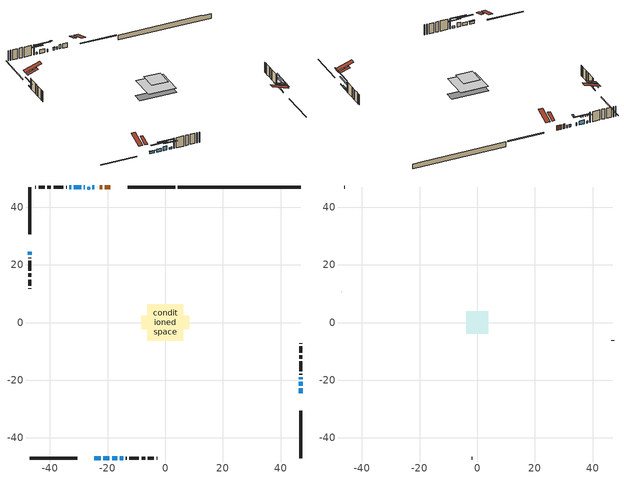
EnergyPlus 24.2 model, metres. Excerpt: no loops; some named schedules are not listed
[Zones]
conditioned space
 floor outside (Floor1 construction): -2.38,-2.38 -2.38,2.38 2.38,2.38 2.38,-2.38 z0.61
 floor adiabatic (AdiabaticFloorConstruction): -6.29,-6.29 -6.29,6.29 6.29,6.29 6.29,-6.29 z3.05
 floor foundation (Slab1 construction): -8.4,-2.27 -8.4,2.27 8.4,2.27 8.4,-2.27 z-1.68
 wall outside (RimJoist1 construction): 3.41,47.01 -13.01,47.01 / -47.01,-47.01 -30.59,-47.01 / -47.01,47.01 -47.01,30.59 / 47.01,-47.01 47.01,-30.59 z0.61:0.91
 wall outside (AdiabaticWallConstruction 1): -19.02,47.01 -20.9,47.01 / -21.83,47.01 -22.64,47.01 z0.61:2.64
 wall outside (AdiabaticWallConstruction): -23.57,47.01 -23.66,47.01 / -27.89,47.01 -28.21,47.01 z0.61:1.83; -24.59,47.01 -25.25,47.01 / 47.01,-19.65 47.01,-18.99 / -32.58,47.01 -33.25,47.01 z0.61:1.55; -24.58,-47.01 -22.4,-47.01 z0.61:1.7; -47.01,24.58 -47.01,23.44 z0.61:0.97; 47.01,-24.58 47.01,-22.85 z0.61:0.99; 47.01,-21.93 47.01,-20.58 z0.61:1.75; -29.14,47.01 -31.66,47.01 z0.61:2.36; -21.47,-47.01 -19.39,-47.01 z0.61:2.13; -18.46,-47.01 -16.68,-47.01 z0.61:2.64; -15.75,-47.01 -14.58,-47.01 z0.61:1.53
 wall outside (Wall1 construction): -34.18,47.01 -34.4,47.01 / -13.66,-47.01 -13.43,-47.01 / -47.01,22.51 -47.01,22.28 / 47.01,-18.06 47.01,-17.84 z0.61:5.49
 wall outside (Wall2 construction): -35.33,47.01 -38.72,47.01 / -12.5,-47.01 -9.11,-47.01 / -47.01,21.36 -47.01,17.96 / 47.01,-16.91 47.01,-13.51 z0.61:5.49
 wall outside (Wall3 construction): -39.65,47.01 -40.86,47.01 / -8.18,-47.01 -6.97,-47.01 / -47.01,17.03 -47.01,15.82 / 47.01,-12.59 47.01,-11.37 z0.61:5.49
 wall outside (Wall4 construction): -41.79,47.01 -43.92,47.01 / -6.04,-47.01 -3.91,-47.01 / -47.01,14.89 -47.01,12.77 / 47.01,-10.44 47.01,-8.32 z0.61:5.49
 wall outside (Wall5 construction): -44.85,47.01 -45.05,47.01 / -2.98,-47.01 -2.78,-47.01 / -47.01,11.84 -47.01,11.64 / 47.01,-7.39 47.01,-7.19 z0.61:5.49
 wall foundation (FoundationWall1 construction): 4.34,47.01,-1.68 4.34,47.01,0.61 42.74,47.01,0.61 42.74,47.01,0.46 47.01,47.01,0.46 47.01,47.01,-1.68
 window (WindowConstruction 10): -23.57,47.01 -23.66,47.01 z0.61:1.83
 window (WindowConstruction 7): -24.59,47.01 -25.25,47.01 z0.61:1.55
 window (WindowConstruction 8): -24.58,-47.01 -22.4,-47.01 z0.61:1.7
 window (WindowConstruction 9): -47.01,24.58 -47.01,23.44 z0.61:0.97
 window (WindowConstruction 12): 47.01,-24.58 47.01,-22.85 z0.61:0.99
 window (WindowConstruction 11): -27.9,47.01 -28.21,47.01 z0.61:1.83
 window (WindowConstruction): 47.01,-21.93 47.01,-20.58 z0.61:1.75
 window (WindowConstruction 1): -29.14,47.01 -31.66,47.01 z0.61:2.36
 window (WindowConstruction 2): -21.47,-47.01 -19.39,-47.01 z0.61:2.13
 window (WindowConstruction 3): -18.46,-47.01 -16.68,-47.01 z0.61:2.64
 window (WindowConstruction 4): -15.75,-47.01 -14.58,-47.01 z0.61:1.52
 window (WindowConstruction 5): 47.01,-19.65 47.01,-18.99 z0.61:1.55
 window (WindowConstruction 6): -32.59,47.01 -33.25,47.01 z0.61:1.55
 door (Door): -19.02,47.01 -20.9,47.01 z0.61:2.64
 door (Door 1): -21.83,47.01 -22.64,47.01 z0.61:2.64
 ceiling adiabatic (AdiabaticFloorConstruction): 6.29,-6.29 6.29,6.29 -6.29,6.29 -6.29,-6.29 z3.05
 roof outside (Roof2 construction): -18.09,47.01,5.49 -18.09,42.24,7.08 -16.83,42.24,7.08 -16.83,47.01,5.49; -25.51,-47.01,5.49 -25.51,-42.24,7.08 -26.77,-42.24,7.08 -26.77,-47.01,5.49; -47.01,25.51,5.49 -42.24,25.51,7.08 -42.24,26.77,7.08 -47.01,26.77,5.49; 47.01,-25.51,5.49 42.24,-25.51,7.08 42.24,-26.77,7.08 47.01,-26.77,5.49
 roof outside (AdiabaticRoofConstruction): -26.97,47.01,5.49 -26.97,46.26,5.74 -26.18,46.26,5.74 -26.18,47.01,5.49
 skylight (SkylightConstruction): -26.97,47.01,5.49 -26.97,46.26,5.74 -26.18,46.26,5.74 -26.18,47.01,5.49
attic - vented
 floor to conditioned space (Floor2 construction Reversed): -3.82,-3.82 -3.82,3.82 3.82,3.82 3.82,-3.82 z5.49
 wall outside (Wall6 construction): -45.98,47.01 -46.08,47.01 / -1.85,-47.01 -1.75,-47.01 / -47.01,10.71 -47.01,10.61 / 47.01,-6.26 47.01,-6.16 z0.61:5.49
 roof outside (Roof1 construction): -15.91,47.01,5.49 -15.91,39.56,7.97 -13.94,39.56,7.97 -13.94,47.01,5.49; -27.69,-47.01,5.49 -27.69,-39.56,7.97 -29.66,-39.56,7.97 -29.66,-47.01,5.49; -47.01,27.69,5.49 -39.56,27.69,7.97 -39.56,29.66,7.97 -47.01,29.66,5.49; 47.01,-27.69,5.49 39.56,-27.69,7.97 39.56,-29.66,7.97 47.01,-29.66,5.49
shading: -25.45,47.01 -24.39,47.01 -24.39,47.42 -25.45,47.42 z1.75; -22.2,-47.01 -24.78,-47.01 -24.78,-47.42 -22.2,-47.42 z1.9; -47.01,20.8 -47.01,27.22 -47.42,27.22 -47.42,20.8 z3.61; 47.01,-17.77 47.01,-29.66 47.42,-29.66 47.42,-17.77 z6.07; 47.01,-17.94 47.01,-24.57 47.42,-24.57 47.42,-17.94 z4.39; -34.3,47.01 -26.5,47.01 -26.5,47.42 -34.3,47.42 z5; -16.75,-47.01 -24.11,-47.01 -24.11,-47.42 -16.75,-47.42 z4.77; -14.04,-47.01 -21.1,-47.01 -21.1,-47.42 -14.04,-47.42 z5.28; -11.95,-47.01 -18.39,-47.01 -18.39,-47.42 -11.95,-47.42 z4.16; 47.01,-18.79 47.01,-19.85 47.42,-19.85 47.42,-18.79 z1.75; -35.89,47.01 -29.95,47.01 -29.95,47.42 -35.89,47.42 z4.19
[Building]
Building 1: Terrain=Suburbs
[Site:Location]
Edmonton Intl AP_AB: Latitude {deg}=53.31; Longitude {deg}=-113.58; Time Zone {hr}=-7; Elevation {m}=723; Keep Site Location Information=Yes
[Site:GroundTemperature:Shallow]
-1.56185, -3.61833, -3.78302, -2.80711, 1.11059, 5.01004, 8.39065, 10.5322, 10.7141, 8.97234, 5.67794, 1.89811
[Site:WaterMainsTemperature]
Calculation Method=Schedule; Temperature Schedule=mains temperature schedule
[Material] Roughness=Rough; Thermal Absorptance=0.9
Name | Thickness {m} | Conductivity {W/m-K} | Density {kg/m3} | Specific Heat {J/kg-K} | Solar Absorptance | Visible Absorptance
asphalt or fiberglass shingles | 0.00635 | 0.162714 | 1121.4 | 1465.45 | 0.4 | 0.4
asphalt or fiberglass shingles 1 | 0.00635 | 0.162714 | 1121.4 | 1465.45 | 0.7 | 0.7
ceiling loosefill ins | 0.169333 | 0.0480833 | 16.02 | 1046.75 | 0.7 | 0.7
ceiling stud and cavity | 0.1397 | 0.0773267 | 65.682 | 1177.47 | 0.7 | 0.7
concrete 4.0 in. | 0.1016 | 1.803125 | 2242.8 | 837.4 | 0.7 | 0.7
concrete 8.0 in. | 0.2032 | 1.803125 | 2242.8 | 837.4 | 0.7 | 0.7
door material | 0.04445 | 0.053851 | 512.64 | 1214.23 | 0.7 | 0.7
exterior vertical ins | 0.0453037 | 0.029427 | 32.04 | 1214.23 | 0.7 | 0.7
floor covering | 0.0127 | 0.0433444 | 54.468 | 1339.84 | 0.6 | 0.6
floor rigid ins | 0.051816 | 0.029427 | 32.04 | 1214.23 | 0.7 | 0.7
floor rigid ins 1; roof rigid ins; wall rigid ins | 0.512978 | 0.029427 | 32.04 | 1214.23 | 0.7 | 0.7
floor stud and cavity | 0.1397 | 0.264285 | 92.3553 | 1139.71 | 0.7 | 0.7
floor stud and cavity 1 | 0.1397 | 1.75129 | 37.0049 | 1207.88 | 0.7 | 0.7
furniture material conditioned space 1 | 0.1524 | 0.115458 | 640.8 | 1214.23 | 0.6 | 0.6
gypsum board | 0.0127 | 0.160291 | 801 | 837.4 | 0.6 | 0.6
gypsum board 1 | 0.0127 | 0.160291 | 801 | 837.4 | 0.7 | 0.7
osb sheathing 0.5 in. | 0.0127 | 0.115458 | 512.64 | 1214.23 | 0.7 | 0.7
osb sheathing 0.75 in. | 0.01905 | 0.115458 | 512.64 | 1214.23 | 0.7 | 0.7
osb sheathing 2.0 in. | 0.0508 | 0.115458 | 512.64 | 1214.23 | 0.7 | 0.7
rim joist stud and cavity | 0.0508 | 0.0296634 | 125.044 | 1163.47 | 0.6 | 0.6
roof stud and cavity | 0.2032 | 0.116946 | 78.34581 | 1123.46 | 0.7 | 0.7
roof stud and cavity 1 | 0.18415 | 1.78685 | 37.0049 | 1207.88 | 0.6 | 0.6
wall stud and cavity | 0.1397 | 0.105644 | 139.0536 | 1170.24 | 0.7 | 0.7
wall stud and cavity 1 | 0.1397 | 0.0940029 | 139.0536 | 1170.24 | 0.7 | 0.7
wall stud and cavity 2 | 0.1397 | 0.108091 | 139.0536 | 1170.24 | 0.7 | 0.7
wall stud and cavity 3 | 0.1397 | 0.0955885 | 139.0536 | 1170.24 | 0.7 | 0.7
wall stud and cavity 4 | 0.1397 | 0.0889444 | 139.0536 | 1170.24 | 0.7 | 0.7
wall stud and cavity 5 | 0.0889 | 6.1454 | 50.32683 | 1063.81 | 0.6 | 0.6
wall stud and cavity 6 | 0.0889 | 0.380278 | 52.3479 | 1209.89 | 0.7 | 0.7
wall stud and cavity 7 | 0.0889 | 0.391764 | 83.0341 | 1211.67 | 0.7 | 0.7
wood siding | 0.0254 | 0.102417 | 544.68 | 1172.36 | 0.4 | 0.4
wood siding 1 | 0.00254 | 0.102417 | 544.68 | 1172.36 | 0.4 | 0.4
wood siding 2; wood siding 3; wood siding 4 | 0.0254 | 0.102417 | 544.68 | 1172.36 | 0.7 | 0.7
[WindowMaterial:SimpleGlazingSystem]
Name | U-Factor {W/m2-K} | Solar Heat Gain Coefficient
SkylightMaterial | 3.62941 | 0.6903
WindowMaterial | 3.276206 | 0.6
WindowMaterial 1 | 3.28075 | 0.66
WindowMaterial 10 | 3.33071 | 0.5
WindowMaterial 11 | 3.24668 | 0.42
WindowMaterial 2 | 3.29721 | 0.69
WindowMaterial 3 | 2.90827 | 0.6
WindowMaterial 4 | 3.273367 | 0.57
WindowMaterial 5 | 3.26428 | 0.52
WindowMaterial 6 | 3.30573 | 0.62
WindowMaterial 7 | 3.2745 | 0.58
WindowMaterial 8 | 3.31538 | 0.55
WindowMaterial 9 | 3.273367 | 0.4
[Construction]
AdiabaticFloorConstruction: floor stud and cavity 1, floor rigid ins 1, osb sheathing 0.75 in., floor covering
AdiabaticRoofConstruction: asphalt or fiberglass shingles 1, roof rigid ins, osb sheathing 0.75 in., roof stud and cavity 1
AdiabaticWallConstruction: wood siding 3, wall rigid ins, wall stud and cavity 6, gypsum board
AdiabaticWallConstruction 1: wood siding 4, wall rigid ins, wall stud and cavity 6, gypsum board
Door; Door 1: door material
Floor1 construction: floor stud and cavity, floor rigid ins, osb sheathing 0.75 in., floor covering
Floor2 construction Reversed: gypsum board, ceiling stud and cavity, ceiling loosefill ins
FoundationWall1 construction: concrete 8.0 in., gypsum board 1
furniture construction conditioned space 1: furniture material conditioned space 1
PartitionWallConstruction: gypsum board, wall stud and cavity 7, gypsum board
RimJoist1 construction: wood siding 2, osb sheathing 2.0 in., rim joist stud and cavity
Roof1 construction: asphalt or fiberglass shingles
Roof2 construction: asphalt or fiberglass shingles, osb sheathing 0.75 in., roof stud and cavity, gypsum board
SkylightConstruction: SkylightMaterial
Slab1 construction: concrete 4.0 in.
Wall1 construction: wood siding, osb sheathing 0.5 in., wall stud and cavity, gypsum board
Wall2 construction: wood siding, osb sheathing 0.5 in., wall stud and cavity 1, gypsum board
Wall3 construction: wood siding, osb sheathing 0.5 in., wall stud and cavity 2, gypsum board
Wall4 construction: wood siding, osb sheathing 0.5 in., wall stud and cavity 3, gypsum board
Wall5 construction: wood siding, osb sheathing 0.5 in., wall stud and cavity 4, gypsum board
Wall6 construction: wood siding 1, wall stud and cavity 5
WindowConstruction: WindowMaterial
WindowConstruction 1: WindowMaterial 1
WindowConstruction 10: WindowMaterial 9
WindowConstruction 11: WindowMaterial 10
WindowConstruction 12: WindowMaterial 11
WindowConstruction 2: WindowMaterial 2
WindowConstruction 3: WindowMaterial 3
WindowConstruction 4: WindowMaterial 4
WindowConstruction 5: WindowMaterial 5
WindowConstruction 6; WindowConstruction 7: WindowMaterial 6
WindowConstruction 8: WindowMaterial 7
WindowConstruction 9: WindowMaterial 8
[Zone] Multiplier=1; Part of Total Floor Area=Yes
Name | Volume {m3}
attic - vented | 23.5942
conditioned space | 602.6
[Space]
Name | Zone | Volume {m3}
attic - vented 1 | attic - vented | 23.5942
conditioned space 1 | conditioned space | 602.6
[ZoneInfiltration:EffectiveLeakageArea]
infil attic - vented 1: Zone or Space=attic - vented 1; Schedule=Always On Discrete; Effective Air Leakage Area {cm2}=2035.48; Stack Coefficient=0.000511833; Wind Coefficient=1.52857e-05
[ZoneMixing]
whole house fan mix: Zone or Space=attic - vented; Schedule=Always On Continuous; Design Flow Rate Calculation Method=Flow/Zone; Design Flow Rate {m3/s}=0; Source Zone or Space=conditioned space
[SurfaceProperty:ExposedFoundationPerimeter]
Slab1: Exposed Perimeter Calculation Method=TotalExposedPerimeter; Total Exposed Perimeter {m}=42.671
[InternalMass] Zone or ZoneList=conditioned space; Space or SpaceList=conditioned space 1
Name | Construction | Surface Area {m2}
furniture mass conditioned space 1 | furniture construction conditioned space 1 | 102.932
partition wall mass | PartitionWallConstruction | 257.33
[Lights]
interior lighting: Zone or ZoneList or Space or SpaceList=conditioned space 1; Schedule=interior lighting schedule; Design Level Calculation Method=LightingLevel; Lighting Level {W}=343.2; Return Air Fraction=0; Fraction Radiant=0.6; Fraction Visible=0.2; Fraction Replaceable=1
[People]
occupants: Zone or ZoneList or Space or SpaceList=conditioned space 1; Number of People Schedule=occupants schedule; Number of People Calculation Method=People; Number of People=3; Fraction Radiant=0.314171; Sensible Heat Fraction=0.56303; Activity Level Schedule=occupants activity schedule; Carbon Dioxide Generation Rate {m3/s-W}=0; Enable ASHRAE 55 Comfort Warnings=No; Mean Radiant Temperature Calculation Type=EnclosureAveraged
[ElectricEquipment] Zone or ZoneList or Space or SpaceList=conditioned space 1; Design Level Calculation Method=EquipmentLevel
Name | Schedule | Design Level {W} | Fraction Latent | Fraction Radiant | Fraction Lost
clothes dryer | clothes dryer schedule | 140.772 | 0.015 | 0.081 | 0.85
clothes washer | clothes washer schedule | 32.1985 | 0.03 | 0.162 | 0.7
cooking range | cooking range schedule | 215.147 | 0.08 | 0.432 | 0.2
dishwasher | dishwasher schedule | 66.8632 | 0.3 | 0.18 | 0.4
fridge | fridge schedule | 72.9452 | 0 | 0.6 | 0
mech vent bath fan 0 | mech vent bath fan 0 schedule | 50.2 | 0 | 0 | 1
mech vent bath fan 1 | mech vent bath fan 1 schedule | 50.2 | 0 | 0 | 1
mech vent house fan | mech vent house fan schedule | 0 | 0 | 0 | 1
mech vent house fan cfis | mech vent house fan cfis schedule | 0 | 0 | 0 | 0
mech vent range fan 0 | mech vent range fan 0 schedule | 57 | 0 | 0 | 1
misc plug loads | misc plug loads schedule | 494.7 | 0.045 | 0.513 | 0.1
whole house fan | Always On Discrete | 0 | 0 | 0 | 1
[OtherEquipment] Zone or ZoneList or Space or SpaceList=conditioned space 1; Design Level Calculation Method=EquipmentLevel
Name | Fuel Type | Schedule | Design Level {W} | Fraction Latent | Fraction Radiant | Fraction Lost
clothes dryer 1 | Electricity | clothes dryer schedule | 0 | 0.015 | 0.081 | 0.85
cooking range 1 | Electricity | cooking range schedule | 0 | 0.08 | 0.432 | 0.2
general water use latent | None | general water use schedule | 62.594 | 1 | 0 | 0
general water use sensible | None | general water use schedule | -61.6891 | 0 | 0.6 | 0
mech vent house fan latent load | None | Always On Discrete | 0 | 1 | 0 | 0
mech vent house fan sensible load | None | Always On Discrete | 0 | 0 | 0 | 0
water heater energy adjustment1 | NaturalGas | Always On Discrete | 0.01 | 0 | 0 | 1
[ZoneInfiltration:DesignFlowRate] Zone or ZoneList or Space or SpaceList=conditioned space 1; Schedule=Always On Discrete; Design Flow Rate Calculation Method=Flow/Zone; Design Flow Rate {m3/s}=0
infil flow; natural vent flow; whole house fan flow
[Foundation:Kiva]
Foundation Kiva 1: Initial Indoor Air Temperature {C}=18; Wall Height Above Grade {m}=0.609996; Wall Depth Below Slab {m}=0.2032; Custom Block Material Name 1=exterior vertical ins; Custom Block Depth 1 {m}=2.28999; Custom Block X Position 1 {m}=0.2159; Custom Block Z Position 1 {m}=0
[Foundation:Kiva:Settings]
Soil Conductivity {W/m-K}=0.849921; Soil Density {kg/m3}=1842.3; Soil Specific Heat {J/kg-K}=418.7; Ground Solar Absorptivity=0.9; Ground Thermal Absorptivity=0.9; Ground Surface Roughness {m}=0.03; Far-Field Width {m}=40; Deep-Ground Boundary Condition=ZeroFlux; Deep-Ground Depth {m}=40; Minimum Cell Dimension {m}=0.2; Maximum Cell Growth Coefficient=3; Simulation Timestep=Timestep
[Exterior:Lights]
exterior lighting: Schedule=exterior lighting schedule; Design Level {W}=75.6
[Schedule:Constant]
Name | Hourly Value
Always On Continuous; mech vent house fan schedule; mech vent house fan cfis schedule; Always On Discrete | 1
occupants activity schedule | 117.228
fridge schedule | 0
[Schedule:Week:Daily]
interior lighting schedule Week Rule - Jan1-Jan27: interior lighting schedule day, interior lighting schedule day, interior lighting schedule day, interior lighting schedule day, interior lighting schedule day, interior lighting schedule day, interior lighting schedule day, interior lighting schedule default day, interior lighting schedule default day, interior lighting schedule default day, interior lighting schedule default day, interior lighting schedule default day
interior lighting schedule Week Rule - Jan28-Feb3: interior lighting schedule day, interior lighting schedule day, interior lighting schedule day, interior lighting schedule day, interior lighting schedule day 1, interior lighting schedule day 1, interior lighting schedule day 1, interior lighting schedule default day, interior lighting schedule default day, interior lighting schedule default day, interior lighting schedule default day, interior lighting schedule default day
interior lighting schedule Week Rule - Feb4-Feb24: interior lighting schedule day 1, interior lighting schedule day 1, interior lighting schedule day 1, interior lighting schedule day 1, interior lighting schedule day 1, interior lighting schedule day 1, interior lighting schedule day 1, interior lighting schedule default day, interior lighting schedule default day, interior lighting schedule default day, interior lighting schedule default day, interior lighting schedule default day
interior lighting schedule Week Rule - Feb25-Mar3: interior lighting schedule day 1, interior lighting schedule day 1, interior lighting schedule day 1, interior lighting schedule day 1, interior lighting schedule day 2, interior lighting schedule day 2, interior lighting schedule day 2, interior lighting schedule default day, interior lighting schedule default day, interior lighting schedule default day, interior lighting schedule default day, interior lighting schedule default day
interior lighting schedule Week Rule - Mar4-Mar31: interior lighting schedule day 2, interior lighting schedule day 2, interior lighting schedule day 2, interior lighting schedule day 2, interior lighting schedule day 2, interior lighting schedule day 2, interior lighting schedule day 2, interior lighting schedule default day, interior lighting schedule default day, interior lighting schedule default day, interior lighting schedule default day, interior lighting schedule default day
interior lighting schedule Week Rule - Apr1-Apr28: interior lighting schedule day 3, interior lighting schedule day 3, interior lighting schedule day 3, interior lighting schedule day 3, interior lighting schedule day 3, interior lighting schedule day 3, interior lighting schedule day 3, interior lighting schedule default day, interior lighting schedule default day, interior lighting schedule default day, interior lighting schedule default day, interior lighting schedule default day
interior lighting schedule Week Rule - Apr29-May5: interior lighting schedule day 3, interior lighting schedule day 3, interior lighting schedule day 4, interior lighting schedule day 4, interior lighting schedule day 4, interior lighting schedule day 4, interior lighting schedule day 4, interior lighting schedule default day, interior lighting schedule default day, interior lighting schedule default day, interior lighting schedule default day, interior lighting schedule default day
interior lighting schedule Week Rule - May6-May26: interior lighting schedule day 4, interior lighting schedule day 4, interior lighting schedule day 4, interior lighting schedule day 4, interior lighting schedule day 4, interior lighting schedule day 4, interior lighting schedule day 4, interior lighting schedule default day, interior lighting schedule default day, interior lighting schedule default day, interior lighting schedule default day, interior lighting schedule default day
interior lighting schedule Week Rule - May27-Jun2: interior lighting schedule day 4, interior lighting schedule day 4, interior lighting schedule day 4, interior lighting schedule day 4, interior lighting schedule day 4, interior lighting schedule day 5, interior lighting schedule day 5, interior lighting schedule default day, interior lighting schedule default day, interior lighting schedule default day, interior lighting schedule default day, interior lighting schedule default day
interior lighting schedule Week Rule - Jun3-Jun30: interior lighting schedule day 5, interior lighting schedule day 5, interior lighting schedule day 5, interior lighting schedule day 5, interior lighting schedule day 5, interior lighting schedule day 5, interior lighting schedule day 5, interior lighting schedule default day, interior lighting schedule default day, interior lighting schedule default day, interior lighting schedule default day, interior lighting schedule default day
interior lighting schedule Week Rule - Jul1-Jul28: interior lighting schedule day 6, interior lighting schedule day 6, interior lighting schedule day 6, interior lighting schedule day 6, interior lighting schedule day 6, interior lighting schedule day 6, interior lighting schedule day 6, interior lighting schedule default day, interior lighting schedule default day, interior lighting schedule default day, interior lighting schedule default day, interior lighting schedule default day
interior lighting schedule Week Rule - Jul29-Aug4: interior lighting schedule day 6, interior lighting schedule day 6, interior lighting schedule day 6, interior lighting schedule day 7, interior lighting schedule day 7, interior lighting schedule day 7, interior lighting schedule day 7, interior lighting schedule default day, interior lighting schedule default day, interior lighting schedule default day, interior lighting schedule default day, interior lighting schedule default day
interior lighting schedule Week Rule - Aug5-Aug25: interior lighting schedule day 7, interior lighting schedule day 7, interior lighting schedule day 7, interior lighting schedule day 7, interior lighting schedule day 7, interior lighting schedule day 7, interior lighting schedule day 7, interior lighting schedule default day, interior lighting schedule default day, interior lighting schedule default day, interior lighting schedule default day, interior lighting schedule default day
interior lighting schedule Week Rule - Aug26-Sep1: interior lighting schedule day 7, interior lighting schedule day 7, interior lighting schedule day 7, interior lighting schedule day 7, interior lighting schedule day 7, interior lighting schedule day 7, interior lighting schedule day 8, interior lighting schedule default day, interior lighting schedule default day, interior lighting schedule default day, interior lighting schedule default day, interior lighting schedule default day
interior lighting schedule Week Rule - Sep2-Sep29: interior lighting schedule day 8, interior lighting schedule day 8, interior lighting schedule day 8, interior lighting schedule day 8, interior lighting schedule day 8, interior lighting schedule day 8, interior lighting schedule day 8, interior lighting schedule default day, interior lighting schedule default day, interior lighting schedule default day, interior lighting schedule default day, interior lighting schedule default day
interior lighting schedule Week Rule - Sep30-Oct6: interior lighting schedule day 8, interior lighting schedule day 9, interior lighting schedule day 9, interior lighting schedule day 9, interior lighting schedule day 9, interior lighting schedule day 9, interior lighting schedule day 9, interior lighting schedule default day, interior lighting schedule default day, interior lighting schedule default day, interior lighting schedule default day, interior lighting schedule default day
interior lighting schedule Week Rule - Oct7-Oct27: interior lighting schedule day 9, interior lighting schedule day 9, interior lighting schedule day 9, interior lighting schedule day 9, interior lighting schedule day 9, interior lighting schedule day 9, interior lighting schedule day 9, interior lighting schedule default day, interior lighting schedule default day, interior lighting schedule default day, interior lighting schedule default day, interior lighting schedule default day
interior lighting schedule Week Rule - Oct28-Nov3: interior lighting schedule day 9, interior lighting schedule day 9, interior lighting schedule day 9, interior lighting schedule day 9, interior lighting schedule day 10, interior lighting schedule day 10, interior lighting schedule day 10, interior lighting schedule default day, interior lighting schedule default day, interior lighting schedule default day, interior lighting schedule default day, interior lighting schedule default day
interior lighting schedule Week Rule - Nov4-Nov24: interior lighting schedule day 10, interior lighting schedule day 10, interior lighting schedule day 10, interior lighting schedule day 10, interior lighting schedule day 10, interior lighting schedule day 10, interior lighting schedule day 10, interior lighting schedule default day, interior lighting schedule default day, interior lighting schedule default day, interior lighting schedule default day, interior lighting schedule default day
interior lighting schedule Week Rule - Nov25-Dec1: interior lighting schedule day 10, interior lighting schedule day 10, interior lighting schedule day 10, interior lighting schedule day 10, interior lighting schedule day 10, interior lighting schedule day 10, interior lighting schedule day 11, interior lighting schedule default day, interior lighting schedule default day, interior lighting schedule default day, interior lighting schedule default day, interior lighting schedule default day
interior lighting schedule Week Rule - Dec2-Dec31: interior lighting schedule day 11, interior lighting schedule day 11, interior lighting schedule day 11, interior lighting schedule day 11, interior lighting schedule day 11, interior lighting schedule day 11, interior lighting schedule day 11, interior lighting schedule default day, interior lighting schedule default day, interior lighting schedule default day, interior lighting schedule default day, interior lighting schedule default day
occupants schedule Week Rule - Jan1-Dec31: occupants schedule day, occupants schedule day, occupants schedule day, occupants schedule day, occupants schedule day, occupants schedule day, occupants schedule day, occupants schedule default day, occupants schedule default day, occupants schedule default day, occupants schedule default day, occupants schedule default day
clothes dryer schedule Week Rule - Jan1-Dec31: clothes dryer schedule day, clothes dryer schedule day, clothes dryer schedule day, clothes dryer schedule day, clothes dryer schedule day, clothes dryer schedule day, clothes dryer schedule day, clothes dryer schedule default day, clothes dryer schedule default day, clothes dryer schedule default day, clothes dryer schedule default day, clothes dryer schedule default day
clothes washer schedule Week Rule - Jan1-Dec31: clothes washer schedule day, clothes washer schedule day, clothes washer schedule day, clothes washer schedule day, clothes washer schedule day, clothes washer schedule day, clothes washer schedule day, clothes washer schedule default day, clothes washer schedule default day, clothes washer schedule default day, clothes washer schedule default day, clothes washer schedule default day
cooking range schedule Week Rule - Jan1-Dec31: cooking range schedule day, cooking range schedule day, cooking range schedule day, cooking range schedule day, cooking range schedule day, cooking range schedule day, cooking range schedule day, cooking range schedule default day, cooking range schedule default day, cooking range schedule default day, cooking range schedule default day, cooking range schedule default day
dishwasher schedule Week Rule - Jan1-Dec31: dishwasher schedule day, dishwasher schedule day, dishwasher schedule day, dishwasher schedule day, dishwasher schedule day, dishwasher schedule day, dishwasher schedule day, dishwasher schedule default day, dishwasher schedule default day, dishwasher schedule default day, dishwasher schedule default day, dishwasher schedule default day
mech vent bath fan 0 schedule Week Rule - Jan1-Dec31: mech vent bath fan 0 schedule day, mech vent bath fan 0 schedule day, mech vent bath fan 0 schedule day, mech vent bath fan 0 schedule day, mech vent bath fan 0 schedule day, mech vent bath fan 0 schedule day, mech vent bath fan 0 schedule day, mech vent bath fan 0 schedule default day, mech vent bath fan 0 schedule default day, mech vent bath fan 0 schedule default day, mech vent bath fan 0 schedule default day, mech vent bath fan 0 schedule default day
mech vent bath fan 1 schedule Week Rule - Jan1-Dec31: mech vent bath fan 1 schedule day, mech vent bath fan 1 schedule day, mech vent bath fan 1 schedule day, mech vent bath fan 1 schedule day, mech vent bath fan 1 schedule day, mech vent bath fan 1 schedule day, mech vent bath fan 1 schedule day, mech vent bath fan 1 schedule default day, mech vent bath fan 1 schedule default day, mech vent bath fan 1 schedule default day, mech vent bath fan 1 schedule default day, mech vent bath fan 1 schedule default day
mech vent range fan 0 schedule Week Rule - Jan1-Dec31: mech vent range fan 0 schedule day, mech vent range fan 0 schedule day, mech vent range fan 0 schedule day, mech vent range fan 0 schedule day, mech vent range fan 0 schedule day, mech vent range fan 0 schedule day, mech vent range fan 0 schedule day, mech vent range fan 0 schedule default day, mech vent range fan 0 schedule default day, mech vent range fan 0 schedule default day, mech vent range fan 0 schedule default day, mech vent range fan 0 schedule default day
misc plug loads schedule Week Rule - Jan1-Dec31: misc plug loads schedule day, misc plug loads schedule day, misc plug loads schedule day, misc plug loads schedule day, misc plug loads schedule day, misc plug loads schedule day, misc plug loads schedule day, misc plug loads schedule default day, misc plug loads schedule default day, misc plug loads schedule default day, misc plug loads schedule default day, misc plug loads schedule default day
general water use schedule Week Rule - Jan1-Dec31: general water use schedule day, general water use schedule day, general water use schedule day, general water use schedule day, general water use schedule day, general water use schedule day, general water use schedule day, general water use schedule default day, general water use schedule default day, general water use schedule default day, general water use schedule default day, general water use schedule default day
exterior lighting schedule Week Rule - Jan1-Jan27: exterior lighting schedule day, exterior lighting schedule day, exterior lighting schedule day, exterior lighting schedule day, exterior lighting schedule day, exterior lighting schedule day, exterior lighting schedule day, exterior lighting schedule default day, exterior lighting schedule default day, exterior lighting schedule default day, exterior lighting schedule default day, exterior lighting schedule default day
exterior lighting schedule Week Rule - Jan28-Feb3: exterior lighting schedule day, exterior lighting schedule day, exterior lighting schedule day, exterior lighting schedule day, exterior lighting schedule day 1, exterior lighting schedule day 1, exterior lighting schedule day 1, exterior lighting schedule default day, exterior lighting schedule default day, exterior lighting schedule default day, exterior lighting schedule default day, exterior lighting schedule default day
exterior lighting schedule Week Rule - Feb4-Feb24: exterior lighting schedule day 1, exterior lighting schedule day 1, exterior lighting schedule day 1, exterior lighting schedule day 1, exterior lighting schedule day 1, exterior lighting schedule day 1, exterior lighting schedule day 1, exterior lighting schedule default day, exterior lighting schedule default day, exterior lighting schedule default day, exterior lighting schedule default day, exterior lighting schedule default day
exterior lighting schedule Week Rule - Feb25-Mar3: exterior lighting schedule day 1, exterior lighting schedule day 1, exterior lighting schedule day 1, exterior lighting schedule day 1, exterior lighting schedule day 2, exterior lighting schedule day 2, exterior lighting schedule day 2, exterior lighting schedule default day, exterior lighting schedule default day, exterior lighting schedule default day, exterior lighting schedule default day, exterior lighting schedule default day
exterior lighting schedule Week Rule - Mar4-Mar31: exterior lighting schedule day 2, exterior lighting schedule day 2, exterior lighting schedule day 2, exterior lighting schedule day 2, exterior lighting schedule day 2, exterior lighting schedule day 2, exterior lighting schedule day 2, exterior lighting schedule default day, exterior lighting schedule default day, exterior lighting schedule default day, exterior lighting schedule default day, exterior lighting schedule default day
exterior lighting schedule Week Rule - Apr1-Apr28: exterior lighting schedule day 3, exterior lighting schedule day 3, exterior lighting schedule day 3, exterior lighting schedule day 3, exterior lighting schedule day 3, exterior lighting schedule day 3, exterior lighting schedule day 3, exterior lighting schedule default day, exterior lighting schedule default day, exterior lighting schedule default day, exterior lighting schedule default day, exterior lighting schedule default day
exterior lighting schedule Week Rule - Apr29-May5: exterior lighting schedule day 3, exterior lighting schedule day 3, exterior lighting schedule day 4, exterior lighting schedule day 4, exterior lighting schedule day 4, exterior lighting schedule day 4, exterior lighting schedule day 4, exterior lighting schedule default day, exterior lighting schedule default day, exterior lighting schedule default day, exterior lighting schedule default day, exterior lighting schedule default day
exterior lighting schedule Week Rule - May6-May26: exterior lighting schedule day 4, exterior lighting schedule day 4, exterior lighting schedule day 4, exterior lighting schedule day 4, exterior lighting schedule day 4, exterior lighting schedule day 4, exterior lighting schedule day 4, exterior lighting schedule default day, exterior lighting schedule default day, exterior lighting schedule default day, exterior lighting schedule default day, exterior lighting schedule default day
[Schedule:Year]
interior lighting schedule: interior lighting schedule Week Rule - Jan1-Jan27, 1, 1, 1, 27, interior lighting schedule Week Rule - Jan28-Feb3, 1, 28, 2, 3, interior lighting schedule Week Rule - Feb4-Feb24, 2, 4, 2, 24, interior lighting schedule Week Rule - Feb25-Mar3, 2, 25, 3, 3, interior lighting schedule Week Rule - Mar4-Mar31, 3, 4, 3, 31, interior lighting schedule Week Rule - Apr1-Apr28, 4, 1, 4, 28, interior lighting schedule Week Rule - Apr29-May5, 4, 29, 5, 5, interior lighting schedule Week Rule - May6-May26, 5, 6, 5, 26, interior lighting schedule Week Rule - May27-Jun2, 5, 27, 6, 2, interior lighting schedule Week Rule - Jun3-Jun30, 6, 3, 6, 30, interior lighting schedule Week Rule - Jul1-Jul28, 7, 1, 7, 28, interior lighting schedule Week Rule - Jul29-Aug4, 7, 29, 8, 4, interior lighting schedule Week Rule - Aug5-Aug25, 8, 5, 8, 25, interior lighting schedule Week Rule - Aug26-Sep1, 8, 26, 9, 1, interior lighting schedule Week Rule - Sep2-Sep29, 9, 2, 9, 29, interior lighting schedule Week Rule - Sep30-Oct6, 9, 30, 10, 6, interior lighting schedule Week Rule - Oct7-Oct27, 10, 7, 10, 27, interior lighting schedule Week Rule - Oct28-Nov3, 10, 28, 11, 3, interior lighting schedule Week Rule - Nov4-Nov24, 11, 4, 11, 24, interior lighting schedule Week Rule - Nov25-Dec1, 11, 25, 12, 1, interior lighting schedule Week Rule - Dec2-Dec31, 12, 2, 12, 31
occupants schedule: occupants schedule Week Rule - Jan1-Dec31, 1, 1, 12, 31
clothes dryer schedule: clothes dryer schedule Week Rule - Jan1-Dec31, 1, 1, 12, 31
clothes washer schedule: clothes washer schedule Week Rule - Jan1-Dec31, 1, 1, 12, 31
cooking range schedule: cooking range schedule Week Rule - Jan1-Dec31, 1, 1, 12, 31
dishwasher schedule: dishwasher schedule Week Rule - Jan1-Dec31, 1, 1, 12, 31
mech vent bath fan 0 schedule: mech vent bath fan 0 schedule Week Rule - Jan1-Dec31, 1, 1, 12, 31
mech vent bath fan 1 schedule: mech vent bath fan 1 schedule Week Rule - Jan1-Dec31, 1, 1, 12, 31
mech vent range fan 0 schedule: mech vent range fan 0 schedule Week Rule - Jan1-Dec31, 1, 1, 12, 31
misc plug loads schedule: misc plug loads schedule Week Rule - Jan1-Dec31, 1, 1, 12, 31
general water use schedule: general water use schedule Week Rule - Jan1-Dec31, 1, 1, 12, 31
exterior lighting schedule: exterior lighting schedule Week Rule - Jan1-Jan27, 1, 1, 1, 27, exterior lighting schedule Week Rule - Jan28-Feb3, 1, 28, 2, 3, exterior lighting schedule Week Rule - Feb4-Feb24, 2, 4, 2, 24, exterior lighting schedule Week Rule - Feb25-Mar3, 2, 25, 3, 3, exterior lighting schedule Week Rule - Mar4-Mar31, 3, 4, 3, 31, exterior lighting schedule Week Rule - Apr1-Apr28, 4, 1, 4, 28, exterior lighting schedule Week Rule - Apr29-May5, 4, 29, 5, 5, exterior lighting schedule Week Rule - May6-May26, 5, 6, 5, 26, exterior lighting schedule Week Rule - May27-Jun2, 5, 27, 6, 2, exterior lighting schedule Week Rule - Jun3-Jun30, 6, 3, 6, 30, exterior lighting schedule Week Rule - Jul1-Jul28, 7, 1, 7, 28, exterior lighting schedule Week Rule - Jul29-Aug4, 7, 29, 8, 4, exterior lighting schedule Week Rule - Aug5-Aug25, 8, 5, 8, 25, exterior lighting schedule Week Rule - Aug26-Sep1, 8, 26, 9, 1, exterior lighting schedule Week Rule - Sep2-Sep29, 9, 2, 9, 29, exterior lighting schedule Week Rule - Sep30-Oct6, 9, 30, 10, 6, exterior lighting schedule Week Rule - Oct7-Oct27, 10, 7, 10, 27, exterior lighting schedule Week Rule - Oct28-Nov3, 10, 28, 11, 3, exterior lighting schedule Week Rule - Nov4-Nov24, 11, 4, 11, 24, exterior lighting schedule Week Rule - Nov25-Dec1, 11, 25, 12, 1, exterior lighting schedule Week Rule - Dec2-Dec31, 12, 2, 12, 31
[Schedule:Compact]
mains temperature schedule: Through: 01/01, For: AllDays, Until: 24:00, 3.97167, Through: 01/02, For: AllDays, Until: 24:00, 3.90778, Through: 01/03, For: AllDays, Until: 24:00, 3.84556, Through: 01/04, For: AllDays, Until: 24:00, 3.78389, Through: 01/05, For: AllDays, Until: 24:00, 3.72278, Through: 01/06, For: AllDays, Until: 24:00, 3.66278, Through: 01/07, For: AllDays, Until: 24:00, 3.60389, Through: 01/08, For: AllDays, Until: 24:00, 3.54556, Through: 01/09, For: AllDays, Until: 24:00, 3.48833, Through: 01/10, For: AllDays, Until: 24:00, 3.43167, Through: 01/11, For: AllDays, Until: 24:00, 3.37611, Through: 01/12, For: AllDays, Until: 24:00, 3.32167, Through: 01/13, For: AllDays, Until: 24:00, 3.26833, Through: 01/14, For: AllDays, Until: 24:00, 3.21556, Through: 01/15, For: AllDays, Until: 24:00, 3.16444, Through: 01/16, For: AllDays, Until: 24:00, 3.11389, Through: 01/17, For: AllDays, Until: 24:00, 3.06444, Through: 01/18, For: AllDays, Until: 24:00, 3.01611, Through: 01/19, For: AllDays, Until: 24:00, 2.96889, Through: 01/20, For: AllDays, Until: 24:00, 2.92278, Through: 01/21, For: AllDays, Until: 24:00, 2.87722, Through: 01/22, For: AllDays, Until: 24:00, 2.83333, Through: 01/23, For: AllDays, Until: 24:00, 2.79056, Through: 01/24, For: AllDays, Until: 24:00, 2.74889, Through: 01/25, For: AllDays, Until: 24:00, 2.70833, Through: 01/26, For: AllDays, Until: 24:00, 2.66889, Through: 01/27, For: AllDays, Until: 24:00, 2.63056, Through: 01/28, For: AllDays, Until: 24:00, 2.59333, Through: 01/29, For: AllDays, Until: 24:00, 2.55778, Through: 01/30, For: AllDays, Until: 24:00, 2.52278, Through: 01/31, For: AllDays, Until: 24:00, 2.48944, Through: 02/01, For: AllDays, Until: 24:00, 2.45722, Through: 02/02, For: AllDays, Until: 24:00, 2.42611, Through: 02/03, For: AllDays, Until: 24:00, 2.39667, Through: 02/04, For: AllDays, Until: 24:00, 2.36833, Through: 02/05, For: AllDays, Until: 24:00, 2.34111, Through: 02/06, For: AllDays, Until: 24:00, 2.315, Through: 02/07, For: AllDays, Until: 24:00, 2.29056, Through: 02/08, For: AllDays, Until: 24:00, 2.26722, Through: 02/09, For: AllDays, Until: 24:00, 2.245, Through: 02/10, For: AllDays, Until: 24:00, 2.22444, Through: 02/11, For: AllDays, Until: 24:00, 2.20444, Through: 02/12, For: AllDays, Until: 24:00, 2.18667, Through: 02/13, For: AllDays, Until: 24:00, 2.17, Through: 02/14, For: AllDays, Until: 24:00, 2.15444, Through: 02/15, For: AllDays, Until: 24:00, 2.14, Through: 02/16, For: AllDays, Until: 24:00, 2.12722, Through: 02/17, For: AllDays, Until: 24:00, 2.11556, Through: 02/18, For: AllDays, Until: 24:00, 2.10556, Through: 02/19, For: AllDays, Until: 24:00, 2.09667, Through: 02/20, For: AllDays, Until: 24:00, 2.08889, Through: 02/21, For: AllDays, Until: 24:00, 2.08278, Through: 02/22, For: AllDays, Until: 24:00, 2.07833, Through: 02/23, For: AllDays, Until: 24:00, 2.07444, Through: 02/24, For: AllDays, Until: 24:00, 2.07278, Through: 02/25, For: AllDays, Until: 24:00, 2.07167, Through: 02/26, For: AllDays, Until: 24:00, 2.07222, Through: 02/27, For: AllDays, Until: 24:00, 2.07444, Through: 02/28, For: AllDays, Until: 24:00, 2.07778, Through: 03/01, For: AllDays, Until: 24:00, 2.08222, Through: 03/02, For: AllDays, Until: 24:00, 2.08833, Through: 03/03, For: AllDays, Until: 24:00, 2.09556, Through: 03/04, For: AllDays, Until: 24:00, 2.10444, Through: 03/05, For: AllDays, Until: 24:00, 2.11444, Through: 03/06, For: AllDays, Until: 24:00, 2.12556, Through: 03/07, For: AllDays, Until: 24:00, 2.13833, Through: 03/08, For: AllDays, Until: 24:00, 2.15278, Through: 03/09, For: AllDays, Until: 24:00, 2.16778, Through: 03/10, For: AllDays, Until: 24:00, 2.18444, Through: 03/11, For: AllDays, Until: 24:00, 2.20278, Through: 03/12, For: AllDays, Until: 24:00, 2.22167, Through: 03/13, For: AllDays, Until: 24:00, 2.24278, Through: 03/14, For: AllDays, Until: 24:00, 2.26444, Through: 03/15, For: AllDays, Until: 24:00, 2.28778, Through: 03/16, For: AllDays, Until: 24:00, 2.31222, Through: 03/17, For: AllDays, Until: 24:00, 2.33778, Through: 03/18, For: AllDays, Until: 24:00, 2.365, Through: 03/19, For: AllDays, Until: 24:00, 2.39333, Through: 03/20, For: AllDays, Until: 24:00, 2.42278, Through: 03/21, For: AllDays, Until: 24:00, 2.45389, Through: 03/22, For: AllDays, Until: 24:00, 2.48611, Through: 03/23, For: AllDays, Until: 24:00, 2.51889, Through: 03/24, For: AllDays, Until: 24:00, 2.55389, Through: 03/25, For: AllDays, Until: 24:00, 2.58944, Through: 03/26, For: AllDays, Until: 24:00, 2.62611, Through: 03/27, For: AllDays, Until: 24:00, 2.66444, Through: 03/28, For: AllDays, Until: 24:00, 2.70389, Through: 03/29, For: AllDays, Until: 24:00, 2.74389, Through: 03/30, For: AllDays, Until: 24:00, 2.78556, Through: 03/31, For: AllDays, Until: 24:00, 2.82833, Through: 04/01, For: AllDays, Until: 24:00, 2.87222, Through: 04/02, For: AllDays, Until: 24:00, 2.91722, Through: 04/03, For: AllDays, Until: 24:00, 2.96333, Through: 04/04, For: AllDays, Until: 24:00, 3.01056, Through: 04/05, For: AllDays, Until: 24:00, 3.05889, Through: 04/06, For: AllDays, Until: 24:00, 3.10833, Through: 04/07, For: AllDays, Until: 24:00, 3.15833, Through: 04/08, For: AllDays, Until: 24:00, 3.21, Through: 04/09, For: AllDays, Until: 24:00, 3.26222, Through: 04/10, For: AllDays, Until: 24:00, 3.31556, Through: 04/11, For: AllDays, Until: 24:00, 3.37, Through: 04/12, For: AllDays, Until: 24:00, 3.42556, Through: 04/13, For: AllDays, Until: 24:00, 3.48167, Through: 04/14, For: AllDays, Until: 24:00, 3.53889, Through: 04/15, For: AllDays, Until: 24:00, 3.59722, Through: 04/16, For: AllDays, Until: 24:00, 3.65611, Through: 04/17, For: AllDays, Until: 24:00, 3.71611, Through: 04/18, For: AllDays, Until: 24:00, 3.77667, Through: 04/19, For: AllDays, Until: 24:00, 3.83833, Through: 04/20, For: AllDays, Until: 24:00, 3.90111, Through: 04/21, For: AllDays, Until: 24:00, 3.96444, Through: 04/22, For: AllDays, Until: 24:00, 4.02833, Through: 04/23, For: AllDays, Until: 24:00, 4.09333, Through: 04/24, For: AllDays, Until: 24:00, 4.15889, Through: 04/25, For: AllDays, Until: 24:00, 4.225, Through: 04/26, For: AllDays, Until: 24:00, 4.29222, Through: 04/27, For: AllDays, Until: 24:00, 4.36, Through: 04/28, For: AllDays, Until: 24:00, 4.42833, Through: 04/29, For: AllDays, Until: 24:00, 4.49722, Through: 04/30, For: AllDays, Until: 24:00, 4.56667, Through: 05/01, For: AllDays, Until: 24:00, 4.63722, Through: 05/02, For: AllDays, Until: 24:00, 4.70833, Through: 05/03, For: AllDays, Until: 24:00, 4.77944, Through: 05/04, For: AllDays, Until: 24:00, 4.85167, Through: 05/05, For: AllDays, Until: 24:00, 4.92389, Through: 05/06, For: AllDays, Until: 24:00, 4.99722, Through: 05/07, For: AllDays, Until: 24:00, 5.07056, Through: 05/08, For: AllDays, Until: 24:00, 5.145, Through: 05/09, For: AllDays, Until: 24:00, 5.21944, Through: 05/10, For: AllDays, Until: 24:00, 5.29389, Through: 05/11, For: AllDays, Until: 24:00, 5.36944, Through: 05/12, For: AllDays, Until: 24:00, 5.445, Through: 05/13, For: AllDays, Until: 24:00, 5.52111, Through: 05/14, For: AllDays, Until: 24:00, 5.59722, Through: 05/15, For: AllDays, Until: 24:00, 5.67389, Through: 05/16, For: AllDays, Until: 24:00, 5.75056, Through: 05/17, For: AllDays, Until: 24:00, 5.82778, Through: 05/18, For: AllDays, Until: 24:00, 5.90556, Through: 05/19, For: AllDays, Until: 24:00, 5.98278, Through: 05/20, For: AllDays, Until: 24:00, 6.06056, Through: 05/21, For: AllDays, Until: 24:00, 6.13889, Through: 05/22, For: AllDays, Until: 24:00, 6.21667, Through: 05/23, For: AllDays, Until: 24:00, 6.295, Through: 05/24, For: AllDays, Until: 24:00, 6.37333, Through: 05/25, For: AllDays, Until: 24:00, 6.45222, Through: 05/26, For: AllDays, Until: 24:00, 6.53056, Through: 05/27, For: AllDays, Until: 24:00, 6.60889, Through: 05/28, For: AllDays, Until: 24:00, 6.68778, Through: 05/29, For: AllDays, Until: 24:00, 6.76611, Through: 05/30, For: AllDays, Until: 24:00, 6.84444, Through: 05/31, For: AllDays, Until: 24:00, 6.92278, Through: 06/01, For: AllDays, Until: 24:00, 7.00111, Through: 06/02, For: AllDays, Until: 24:00, 7.07944, Through: 06/03, For: AllDays, Until: 24:00, 7.15778, Through: 06/04, For: AllDays, Until: 24:00, 7.23556, Through: 06/05, For: AllDays, Until: 24:00, 7.31333, Through: 06/06, For: AllDays, Until: 24:00, 7.39056, Through: 06/07, For: AllDays, Until: 24:00, 7.46833, Through: 06/08, For: AllDays, Until: 24:00, 7.545, Through: 06/09, For: AllDays, Until: 24:00, 7.62222, Through: 06/10, For: AllDays, Until: 24:00, 7.69833, Through: 06/11, For: AllDays, Until: 24:00, 7.775, Through: 06/12, For: AllDays, Until: 24:00, 7.85056, Through: 06/13, For: AllDays, Until: 24:00, 7.92611, Through: 06/14, For: AllDays, Until: 24:00, 8.00111, Through: 06/15, For: AllDays, Until: 24:00, 8.07611, Through: 06/16, For: AllDays, Until: 24:00, 8.15056, Through: 06/17, For: AllDays, Until: 24:00, 8.22389, Through: 06/18, For: AllDays, Until: 24:00, 8.29778, Through: 06/19, For: AllDays, Until: 24:00, 8.37056, Through: 06/20, For: AllDays, Until: 24:00, 8.44278, Through: 06/21, For: AllDays, Until: 24:00, 8.51444, Through: 06/22, For: AllDays, Until: 24:00, 8.58611, Through: 06/23, For: AllDays, Until: 24:00, 8.65667, Through: 06/24, For: AllDays, Until: 24:00, 8.72667, Through: 06/25, For: AllDays, Until: 24:00, 8.79611, Through: 06/26, For: AllDays, Until: 24:00, 8.865, Through: 06/27, For: AllDays, Until: 24:00, 8.93333, Through: 06/28, For: AllDays, Until: 24:00, 9.00056, Through: 06/29, For: AllDays, Until: 24:00, 9.06778, Through: 06/30, For: AllDays, Until: 24:00, 9.13333, Through: 07/01, For: AllDays, Until: 24:00, 9.19889, Through: 07/02, For: AllDays, Until: 24:00, 9.26333, Through: 07/03, For: AllDays, Until: 24:00, 9.32722, Through: 07/04, For: AllDays, Until: 24:00, 9.39056, Through: 07/05, For: AllDays, Until: 24:00, 9.45278, Through: 07/06, For: AllDays, Until: 24:00, 9.51389, Through: 07/07, For: AllDays, Until: 24:00, 9.57444, Through: 07/08, For: AllDays, Until: 24:00, 9.63389, Through: 07/09, For: AllDays, Until: 24:00, 9.69278, Through: 07/10, For: AllDays, Until: 24:00, 9.75056, Through: 07/11, For: AllDays, Until: 24:00, 9.80778, Through: 07/12, For: AllDays, Until: 24:00, 9.86333, Through: 07/13, For: AllDays, Until: 24:00, 9.91833, Through: 07/14, For: AllDays, Until: 24:00, 9.97278, Through: 07/15, For: AllDays, Until: 24:00, 10.0256, Through: 07/16, For: AllDays, Until: 24:00, 10.0778, Through: 07/17, For: AllDays, Until: 24:00, 10.1289, Through: 07/18, For: AllDays, Until: 24:00, 10.1789, Through: 07/19, For: AllDays, Until: 24:00, 10.2278, Through: 07/20, For: AllDays, Until: 24:00, 10.2756, Through: 07/21, For: AllDays, Until: 24:00, 10.3222, Through: 07/22, For: AllDays, Until: 24:00, 10.3683, Through: 07/23, For: AllDays, Until: 24:00, 10.4128, Through: 07/24, For: AllDays, Until: 24:00, 10.4561, Through: 07/25, For: AllDays, Until: 24:00, 10.4989, Through: 07/26, For: AllDays, Until: 24:00, 10.54, Through: 07/27, For: AllDays, Until: 24:00, 10.58, Through: 07/28, For: AllDays, Until: 24:00, 10.6189, Through: 07/29, For: AllDays, Until: 24:00, 10.6567, Through: 07/30, For: AllDays, Until: 24:00, 10.6928, Through: 07/31, For: AllDays, Until: 24:00, 10.7283, Through: 08/01, For: AllDays, Until: 24:00, 10.7622, Through: 08/02, For: AllDays, Until: 24:00, 10.7956, Through: 08/03, For: AllDays, Until: 24:00, 10.8272, Through: 08/04, For: AllDays, Until: 24:00, 10.8572, Through: 08/05, For: AllDays, Until: 24:00, 10.8867, Through: 08/06, For: AllDays, Until: 24:00, 10.9144, Through: 08/07, For: AllDays, Until: 24:00, 10.9411, Through: 08/08, For: AllDays, Until: 24:00, 10.9667, Through: 08/09, For: AllDays, Until: 24:00, 10.9906, Through: 08/10, For: AllDays, Until: 24:00, 11.0133, Through: 08/11, For: AllDays, Until: 24:00, 11.035, Through: 08/12, For: AllDays, Until: 24:00, 11.055, Through: 08/13, For: AllDays, Until: 24:00, 11.0739, Through: 08/14, For: AllDays, Until: 24:00, 11.0917, Through: 08/15, For: AllDays, Until: 24:00, 11.1078, Through: 08/16, For: AllDays, Until: 24:00, 11.1228, Through: 08/17, For: AllDays, Until: 24:00, 11.1361, Through: 08/18, For: AllDays, Until: 24:00, 11.1483, Through: 08/19, For: AllDays, Until: 24:00, 11.1594, Through: 08/20, For: AllDays, Until: 24:00, 11.1689, Through: 08/21, For: AllDays, Until: 24:00, 11.1772, Through: 08/22, For: AllDays, Until: 24:00, 11.1844, Through: 08/23, For: AllDays, Until: 24:00, 11.19, Through: 08/24, For: AllDays, Until: 24:00, 11.1939, Through: 08/25, For: AllDays, Until: 24:00, 11.1967, Through: 08/26, For: AllDays, Until: 24:00, 11.1983, Through: 08/27, For: AllDays, Until: 24:00, 11.1983, Through: 08/28, For: AllDays, Until: 24:00, 11.1972, Through: 08/29, For: AllDays, Until: 24:00, 11.195, Through: 08/30, For: AllDays, Until: 24:00, 11.1911, Through: 08/31, For: AllDays, Until: 24:00, 11.1856, Through: 09/01, For: AllDays, Until: 24:00, 11.1789, Through: 09/02, For: AllDays, Until: 24:00, 11.1711, Through: 09/03, For: AllDays, Until: 24:00, 11.1617, Through: 09/04, For: AllDays, Until: 24:00, 11.1511, Through: 09/05, For: AllDays, Until: 24:00, 11.1394, Through: 09/06, For: AllDays, Until: 24:00, 11.1261, Through: 09/07, For: AllDays, Until: 24:00, 11.1111, Through: 09/08, For: AllDays, Until: 24:00, 11.0956, Through: 09/09, For: AllDays, Until: 24:00, 11.0778, Through: 09/10, For: AllDays, Until: 24:00, 11.0594, Through: 09/11, For: AllDays, Until: 24:00, 11.0394, Through: 09/12, For: AllDays, Until: 24:00, 11.0183, Through: 09/13, For: AllDays, Until: 24:00, 10.9961, Through: 09/14, For: AllDays, Until: 24:00, 10.9722, Through: 09/15, For: AllDays, Until: 24:00, 10.9472, Through: 09/16, For: AllDays, Until: 24:00, 10.9206, Through: 09/17, For: AllDays, Until: 24:00, 10.8928, Through: 09/18, For: AllDays, Until: 24:00, 10.8639, Through: 09/19, For: AllDays, Until: 24:00, 10.8339, Through: 09/20, For: AllDays, Until: 24:00, 10.8028, Through: 09/21, For: AllDays, Until: 24:00, 10.77, Through: 09/22, For: AllDays, Until: 24:00, 10.7361, Through: 09/23, For: AllDays, Until: 24:00, 10.7011, Through: 09/24, For: AllDays, Until: 24:00, 10.665, Through: 09/25, For: AllDays, Until: 24:00, 10.6272, Through: 09/26, For: AllDays, Until: 24:00, 10.5889, Through: 09/27, For: AllDays, Until: 24:00, 10.5489, Through: 09/28, For: AllDays, Until: 24:00, 10.5078, Through: 09/29, For: AllDays, Until: 24:00, 10.4661, Through: 09/30, For: AllDays, Until: 24:00, 10.4228, Through: 10/01, For: AllDays, Until: 24:00, 10.3783, Through: 10/02, For: AllDays, Until: 24:00, 10.3328, Through: 10/03, For: AllDays, Until: 24:00, 10.2861, Through: 10/04, For: AllDays, Until: 24:00, 10.2383, Through: 10/05, For: AllDays, Until: 24:00, 10.19, Through: 10/06, For: AllDays, Until: 24:00, 10.14, Through: 10/07, For: AllDays, Until: 24:00, 10.0894, Through: 10/08, For: AllDays, Until: 24:00, 10.0372, Through: 10/09, For: AllDays, Until: 24:00, 9.98444, Through: 10/10, For: AllDays, Until: 24:00, 9.93056, Through: 10/11, For: AllDays, Until: 24:00, 9.87611, Through: 10/12, For: AllDays, Until: 24:00, 9.82, Through: 10/13, For: AllDays, Until: 24:00, 9.76333, Through: 10/14, For: AllDays, Until: 24:00, 9.70611, Through: 10/15, For: AllDays, Until: 24:00, 9.64722, Through: 10/16, For: AllDays, Until: 24:00, 9.58778, Through: 10/17, For: AllDays, Until: 24:00, 9.52778, Through: 10/18, For: AllDays, Until: 24:00, 9.46667, Through: 10/19, For: AllDays, Until: 24:00, 9.40444, Through: 10/20, For: AllDays, Until: 24:00, 9.34167, Through: 10/21, For: AllDays, Until: 24:00, 9.27778, Through: 10/22, For: AllDays, Until: 24:00, 9.21333, Through: 10/23, For: AllDays, Until: 24:00, 9.14833, Through: 10/24, For: AllDays, Until: 24:00, 9.08222, Through: 10/25, For: AllDays, Until: 24:00, 9.01556, Through: 10/26, For: AllDays, Until: 24:00, 8.94833, Through: 10/27, For: AllDays, Until: 24:00, 8.88056, Through: 10/28, For: AllDays, Until: 24:00, 8.81167, Through: 10/29, For: AllDays, Until: 24:00, 8.74222, Through: 10/30, For: AllDays, Until: 24:00, 8.67222, Through: 10/31, For: AllDays, Until: 24:00, 8.60167, Through: 11/01, For: AllDays, Until: 24:00, 8.53056, Through: 11/02, For: AllDays, Until: 24:00, 8.45889, Through: 11/03, For: AllDays, Until: 24:00, 8.38667, Through: 11/04, For: AllDays, Until: 24:00, 8.31389, Through: 11/05, For: AllDays, Until: 24:00, 8.24056, Through: 11/06, For: AllDays, Until: 24:00, 8.16667, Through: 11/07, For: AllDays, Until: 24:00, 8.09278, Through: 11/08, For: AllDays, Until: 24:00, 8.01833, Through: 11/09, For: AllDays, Until: 24:00, 7.94278, Through: 11/10, For: AllDays, Until: 24:00, 7.86778, Through: 11/11, For: AllDays, Until: 24:00, 7.79167, Through: 11/12, For: AllDays, Until: 24:00, 7.71556, Through: 11/13, For: AllDays, Until: 24:00, 7.63944, Through: 11/14, For: AllDays, Until: 24:00, 7.56222, Through: 11/15, For: AllDays, Until: 24:00, 7.48556, Through: 11/16, For: AllDays, Until: 24:00, 7.40833, Through: 11/17, For: AllDays, Until: 24:00, 7.33056, Through: 11/18, For: AllDays, Until: 24:00, 7.25278, Through: 11/19, For: AllDays, Until: 24:00, 7.175, Through: 11/20, For: AllDays, Until: 24:00, 7.09722, Through: 11/21, For: AllDays, Until: 24:00, 7.01889, Through: 11/22, For: AllDays, Until: 24:00, 6.94056, Through: 11/23, For: AllDays, Until: 24:00, 6.86222, Through: 11/24, For: AllDays, Until: 24:00, 6.78389, Through: 11/25, For: AllDays, Until: 24:00, 6.705, Through: 11/26, For: AllDays, Until: 24:00, 6.62667, Through: 11/27, For: AllDays, Until: 24:00, 6.54833, Through: 11/28, For: AllDays, Until: 24:00, 6.46944, Through: 11/29, For: AllDays, Until: 24:00, 6.39111, Through: 11/30, For: AllDays, Until: 24:00, 6.31278, Through: 12/01, For: AllDays, Until: 24:00, 6.23444, Through: 12/02, For: AllDays, Until: 24:00, 6.15611, Through: 12/03, For: AllDays, Until: 24:00, 6.07833, Through: 12/04, For: AllDays, Until: 24:00, 6.00056, Through: 12/05, For: AllDays, Until: 24:00, 5.92278, Through: 12/06, For: AllDays, Until: 24:00, 5.84556, Through: 12/07, For: AllDays, Until: 24:00, 5.76833, Through: 12/08, For: AllDays, Until: 24:00, 5.69111, Through: 12/09, For: AllDays, Until: 24:00, 5.61444, Through: 12/10, For: AllDays, Until: 24:00, 5.53778, Through: 12/11, For: AllDays, Until: 24:00, 5.46222, Through: 12/12, For: AllDays, Until: 24:00, 5.38611, Through: 12/13, For: AllDays, Until: 24:00, 5.31111, Through: 12/14, For: AllDays, Until: 24:00, 5.23611, Through: 12/15, For: AllDays, Until: 24:00, 5.16167, Through: 12/16, For: AllDays, Until: 24:00, 5.08722, Through: 12/17, For: AllDays, Until: 24:00, 5.01389, Through: 12/18, For: AllDays, Until: 24:00, 4.94056, Through: 12/19, For: AllDays, Until: 24:00, 4.86778, Through: 12/20, For: AllDays, Until: 24:00, 4.79556, Through: 12/21, For: AllDays, Until: 24:00, 4.72389, Through: 12/22, For: AllDays, Until: 24:00, 4.65333, Through: 12/23, For: AllDays, Until: 24:00, 4.58278, Through: 12/24, For: AllDays, Until: 24:00, 4.51278, Through: 12/25, For: AllDays, Until: 24:00, 4.44389, Through: 12/26, For: AllDays, Until: 24:00, 4.375, Through: 12/27, For: AllDays, Until: 24:00, 4.30722, Through: 12/28, For: AllDays, Until: 24:00, 4.24, Through: 12/29, For: AllDays, Until: 24:00, 4.17333, Through: 12/30, For: AllDays, Until: 24:00, 4.10778, Through: 12/31, For: AllDays, Until: 24:00, 4.04278
